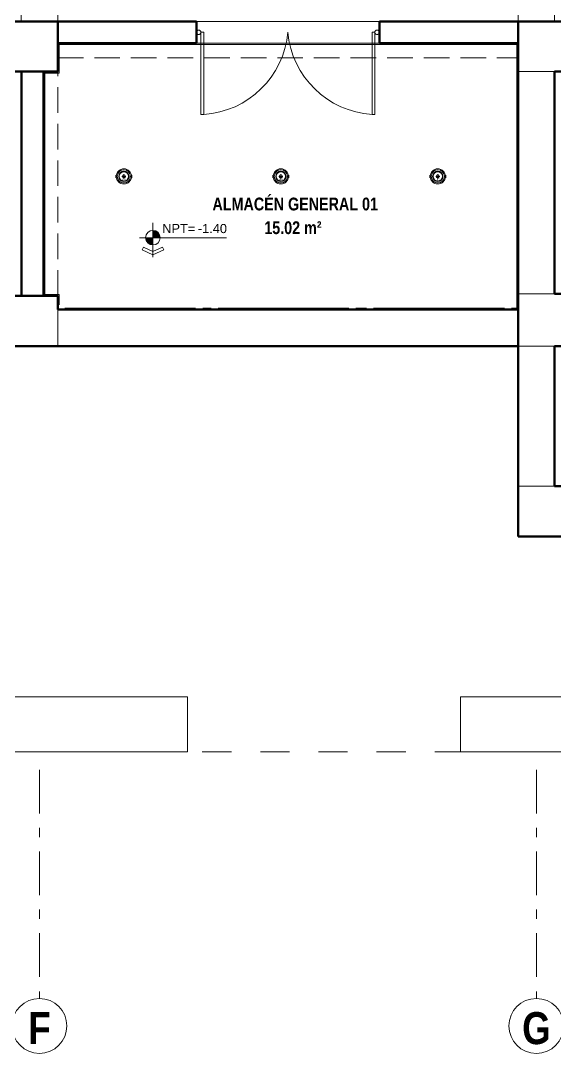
# Model space of a CAD drawing. Header units: metres. Extents: x -4 to 54.5, y -3.3 to 43.7.
# Drawn here: x 32.3 to 38.15, y -3.3 to 7.99 of the extents above; entities that cross this region are included whole.
import ezdxf

# ---------------------------------------------------------------- set-up
doc = ezdxf.new("R2010")
doc.units = ezdxf.units.M
for name, pattern in [('Dash', [0.635, 0.3175, -0.3175]), ('Dash Dot 3_16_', [0.79375, 0.47625, -0.15875, 0, -0.15875]), ('Dash_2_', [0.635, 0.3175, -0.3175]), ('Derribado', [0.4, 0.28, -0.12])]:
    doc.linetypes.add(name, pattern=pattern)
doc.layers.get('0').update_dxf_attribs({"color": 8})
for name, color, linetype, lineweight in [('A-AREA-IDEN', 8, 'Continuous', 9), ('A-DETL', 8, 'Continuous', 9), ('A-DOOR', 8, 'Continuous', 9), ('A-FLOR', 8, 'Continuous', 18), ('A-WALL', 8, 'Continuous', 9), ('C-PROP-LINE', 8, 'Continuous', 9), ('G-ANNO-DIMS', 8, 'Continuous', 9), ('I-WALL', 8, 'Continuous', 9), ('S-COLS', 8, 'Continuous', 9), ('S-FNDN', 8, 'Continuous', 9), ('S-GRID', 8, 'Continuous', 9), ('S-GRID-IDEN', 8, 'Continuous', 9)]:
    doc.layers.add(name, color=color, linetype=linetype, lineweight=lineweight)
doc.layers.add('IE-LUM-L-04B', color=5, linetype='Continuous', lineweight=18, true_color=0x126b94)
doc.styles.add('Arial Narrow_B_1', font='ARIALNB.TTF', dxfattribs={"height": 0.35})
doc.styles.add('Arial_5', font='arial.ttf', dxfattribs={"height": 0.1})
doc.styles.add('Arial_B_3', font='arialbd.ttf', dxfattribs={"width": 0.8, "height": 0.14})
doc.styles.add('EI_LUM_REGULAR', font='OpenSans-Regular.ttf')

# ---------------------------------------------------------------- blocks, each defined once
blk = doc.blocks.new('ARQ-P011PuertaEnmalladaTrenzada02Hojas - 2_0Mx2_425m-6088017-NIV_A_S01_SÓTANO 1')
at = {"layer": 'A-DOOR', "lineweight": 18}
for p, q in [((-0.95, 0), (-0.95, 0.899)), ((-0.92, 0.899), (-0.95, 0.899)), ((-0.92, 0), (-0.92, 0.899)), ((0.92, 0), (0.92, 0.899)), ((0.92, 0.899), (0.95, 0.899)), ((0.95, 0), (0.95, 0.899)), ((-0.95, 0), (-0.92, 0)), ((0.95, 0), (0.92, 0))]:
    blk.add_line(p, q, dxfattribs=at)
for centre, radius, start, end in [((-0.985, -0.088), 0.989, 5.1137, 86.2134), ((0.985, -0.088), 0.989, 93.7866, 174.8863), ((-0.975, 0), 0.025, 360, 180), ((-0.975, 0), 0.025, 145.3367, 180), ((-0.975, 0), 0.025, 180, 360), ((-0.975, 0), 0.025, 180, 214.6633), ((-0.975, 0), 0.025, 109.3015, 142.4111), ((-0.975, 0), 0.025, 75, 105), ((-0.975, 0), 0.025, 37.5889, 70.6985), ((-0.975, 0), 0.025, 0, 34.6633), ((-0.975, 0), 0.025, 325.3367, 0), ((0.975, 0), 0.025, 360, 180), ((0.975, 0), 0.025, 145.3367, 180), ((0.975, 0), 0.025, 109.3015, 142.4111), ((0.975, 0), 0.025, 75, 105), ((0.975, 0), 0.025, 37.5889, 70.6985), ((0.975, 0), 0.025, 360, 34.6633), ((-0.975, 0), 0.025, 217.5889, 250.6985), ((-0.975, 0), 0.025, 255, 285), ((-0.975, 0), 0.025, 289.3015, 322.4111), ((0.975, 0), 0.025, 180, 360), ((0.975, 0), 0.025, 180, 214.6633), ((0.975, 0), 0.025, 217.5889, 250.6985), ((0.975, 0), 0.025, 255, 288.5049), ((0.975, 0), 0.025, 289.3015, 322.4111), ((0.975, 0), 0.025, 325.3367, 360)]:
    blk.add_arc(centre, radius, start, end, dxfattribs=at)
blk = doc.blocks.new('Family - ___-3742183-NIV_A_S01_SÓTANO 1')
at = {"layer": 'C-PROP-LINE', "linetype": 'Dash_2_', "lineweight": 18}
blk.add_line((0, 0), (50, 0), dxfattribs=at)
blk = doc.blocks.new('Rejilla - F_gn02SimboloDeRejillaA-4957175-NIV_A_S01_SÓTANO 1')
at = {"layer": 'S-GRID-IDEN'}
blk.add_circle((0, 0), 0.003, dxfattribs=at)
blk = doc.blocks.new('Cotas de elevación - CotaEleVacíoNNpt-3697023-NIV_A_S01_SÓTANO 1')
at = {"layer": 'G-ANNO-DIMS'}
h = blk.add_hatch(color=256, dxfattribs=at)
edge = h.paths.add_edge_path()
edge.add_arc((0, 0.00214), 0.0008, 0, 90, ccw=False)
edge.add_line((0.0008, 0.00214), (0, 0.00214))
edge.add_line((0, 0.00214), (0, 0.00294))
h = blk.add_hatch(color=256, dxfattribs=at)
edge = h.paths.add_edge_path()
edge.add_arc((0, 0.00214), 0.0008, 0, 90, ccw=False)
edge.add_line((0.0008, 0.00214), (0, 0.00214))
edge.add_line((0, 0.00214), (0, 0.00294))
h = blk.add_hatch(color=256, dxfattribs=at)
edge = h.paths.add_edge_path()
edge.add_line((-0.0008, 0.00214), (0, 0.00214))
edge.add_line((0, 0.00214), (0, 0.00134))
edge.add_arc((0, 0.00214), 0.0008, 180, 270, ccw=False)
for p, q in [((0, 0.00214), (0, 0.00375)), ((0, 0.00294), (0, 0.00214)), ((0, 0.00214), (0, 0.00294)), ((0, 0.00214), (0, 0.00294)), ((0, 0.00294), (0, 0.00214)), ((0, 0.00214), (-0.00148, 0.00214)), ((-0.0008, 0.00214), (0, 0.00214)), ((0, 0.00214), (-0.0008, 0.00214)), ((-0.0008, 0.00214), (0, 0.00214)), ((0, 0.00214), (0.0008, 0.00214)), ((0, 0.00134), (0, 0.00214)), ((0, 0.00214), (0.0008, 0.00214)), ((0, 0.00214), (0.00803, 0.00214)), ((0, 0.00214), (0, 0)), ((-0.00118, 0.00082), (-0.00104, 0.00112)), ((0, 0.00027), (-0.00118, 0.00082)), ((0, 0.00063), (-0.00104, 0.00112)), ((0, 0.00063), (0.00104, 0.00112)), ((0, 0.00027), (0.00118, 0.00082)), ((0.00118, 0.00082), (0.00104, 0.00112))]:
    blk.add_line(p, q, dxfattribs=at)
for start, end in [(360, 180), (90, 180), (90, 180), (360, 90), (360, 90), (180, 360), (180, 270)]:
    blk.add_arc((0, 0.00214), 0.0008, start, end, dxfattribs=at)
blk = doc.blocks.new('Family - ___-5400166-NIV_A_S01_SÓTANO 1')
at = {"layer": 'C-PROP-LINE', "linetype": 'Dash', "lineweight": 13}
blk.add_line((0, 0), (50, 0), dxfattribs=at)
blk = doc.blocks.new('EI_LUM_L_04B')
at = {"color": 0, "lineweight": 9}
for p, q in [((-0.08715, 0.01411), (-0.08715, -0.01411)), ((-0.022908, 0), (0.022908, 0)), ((0, 0.022908), (0, -0.022908)), ((0.08715, 0.01411), (0.08715, -0.01411))]:
    blk.add_line(p, q, dxfattribs=at)
at = {"color": 0, "lineweight": 13}
for radius in [0.083, 0.05644]:
    blk.add_circle((0, 0), radius, dxfattribs=at)
at = {"color": 0, "lineweight": 9}
for radius in [0.07221, 0.05146, 0.0166]:
    blk.add_circle((0, 0), radius, dxfattribs=at)
at = {"color": 0, "lineweight": 9, "style": 'EI_LUM_REGULAR'}
blk.add_text('LED', height=0.0177753, dxfattribs=at).set_placement((-0.022462, -0.04316))
at = {"style": 'EI_LUM_REGULAR', "flags": 1}
for tag in ['ANCHO_CUERPO_MM', 'ALTURA_M', 'AMBIENTE', 'TIPO', 'ID', 'IP', 'GIRO_REFERENCIA', 'DESCRIPCION', 'POTENCIA_W', 'FLUJO_NOMINAL_LM', 'FLUJO_CALCULO_LM', 'MONTAJE', 'NUMERO_LOCAL', 'ESTADO', 'LARGO_CUERPO_MM', 'DIAMETRO_CUERPO_MM', 'REFERENCIA_DIMENSIONAL', 'PAGINA_PDF', 'NPT_M', 'FUENTE_XY']:
    blk.add_attdef(tag, (0, 0), '', height=0.025, dxfattribs=at)

msp = doc.modelspace()

# ---------------------------------------------------------------- linework, layer by layer
at = {"layer": 'A-DETL', "linetype": 'Derribado', "lineweight": 18}
for p, q in [((32.31, 7.985), (32.31, 10.865)), ((32.71, 10.865), (32.71, 7.985)), ((37.74, 10.865), (37.74, 7.985)), ((38.14, 7.985), (38.14, 10.865)), ((32.71, 7.985), (32.31, 7.985)), ((37.74, 7.985), (32.71, 7.985)), ((32.71, 7.985), (32.71, 7.585)), ((37.74, 7.585), (37.74, 7.985)), ((37.74, 7.985), (38.14, 7.985)), ((32.71, 7.585), (37.74, 7.585)), ((32.71, 7.435), (32.31, 7.435)), ((32.31, 7.435), (32.31, 4.985)), ((32.71, 4.985), (32.71, 7.435)), ((37.74, 7.435), (38.14, 7.435)), ((37.74, 5.005), (37.74, 7.435)), ((38.14, 7.435), (38.14, 5.005)), ((32.31, 4.985), (32.71, 4.985)), ((38.14, 5.005), (37.74, 5.005)), ((37.74, 4.835), (32.71, 4.835)), ((32.71, 4.835), (32.71, 4.435)), ((37.74, 4.435), (37.74, 4.835)), ((32.71, 4.435), (37.74, 4.435)), ((38.14, 4.435), (37.74, 4.435)), ((37.74, 4.435), (37.74, 2.905)), ((38.14, 2.905), (38.14, 4.435)), ((37.74, 2.905), (38.14, 2.905))]:
    msp.add_line(p, q, dxfattribs=at)
at = {"layer": 'A-FLOR', "lineweight": 9}
for p, q in [((37.725, 7.73), (32.725, 7.73)), ((32.725, 7.73), (32.725, 7.42)), ((37.725, 4.85), (37.725, 7.73)), ((32.725, 7.42), (32.57, 7.42)), ((32.57, 7.42), (32.57, 5)), ((32.57, 5), (32.725, 5)), ((32.725, 5), (32.725, 4.901)), ((32.725, 4.895), (32.725, 4.885)), ((32.788, 4.85), (34.217, 4.85)), ((34.294, 4.85), (34.385, 4.85)), ((34.462, 4.85), (35.891, 4.85)), ((35.968, 4.85), (36.085, 4.85)), ((36.162, 4.85), (37.591, 4.85)), ((37.668, 4.85), (37.725, 4.85))]:
    msp.add_line(p, q, dxfattribs=at)
at = {"layer": 'A-WALL', "lineweight": 50}
for p, q in [((37.74, 7.435), (37.74, 5.005)), ((38.14, 5.005), (38.14, 7.435)), ((37.74, 4.835), (32.71, 4.835)), ((37.74, 4.435), (37.74, 4.835)), ((32.71, 4.435), (37.74, 4.435)), ((37.74, 4.435), (37.74, 2.905)), ((38.14, 2.905), (38.14, 4.435))]:
    msp.add_line(p, q, dxfattribs=at)
at = {"layer": 'A-WALL', "lineweight": 5}
for p, q in [((38.14, 7.435), (37.74, 7.435)), ((37.74, 5.005), (38.14, 5.005)), ((32.71, 4.835), (32.71, 4.435)), ((38.14, 4.435), (37.74, 4.435)), ((37.74, 2.905), (38.14, 2.905))]:
    msp.add_line(p, q, dxfattribs=at)
at = {"layer": 'I-WALL', "lineweight": 50}
for p, q in [((34.225, 7.985), (32.71, 7.985)), ((32.71, 7.985), (32.71, 7.745)), ((34.225, 7.745), (34.225, 7.985)), ((37.74, 7.985), (36.225, 7.985)), ((36.225, 7.985), (36.225, 7.745)), ((37.74, 7.745), (37.74, 7.985)), ((32.71, 7.745), (34.225, 7.745)), ((36.225, 7.745), (37.74, 7.745)), ((32.555, 7.435), (32.315, 7.435)), ((32.315, 7.435), (32.315, 4.985)), ((32.555, 4.985), (32.555, 7.435)), ((32.315, 4.985), (32.555, 4.985))]:
    msp.add_line(p, q, dxfattribs=at)
at = {"layer": 'I-WALL'}
for p, q in [((34.225, 7.985), (36.225, 7.985)), ((36.225, 7.745), (34.225, 7.745))]:
    msp.add_line(p, q, dxfattribs=at)
at = {"layer": 'S-COLS', "lineweight": 50}
for p, q in [((32.71, 7.985), (32.16, 7.985)), ((32.71, 7.435), (32.71, 7.985)), ((38.29, 7.985), (37.74, 7.985)), ((37.74, 7.985), (37.74, 7.435)), ((32.16, 7.435), (32.71, 7.435)), ((38.14, 7.435), (38.29, 7.435)), ((32.71, 4.985), (32.16, 4.985)), ((32.71, 4.835), (32.71, 4.985)), ((37.74, 5.005), (37.74, 4.435)), ((38.29, 5.005), (38.14, 5.005)), ((32.16, 4.435), (32.71, 4.435)), ((38.14, 4.435), (38.29, 4.435)), ((37.74, 2.905), (37.74, 2.355)), ((38.29, 2.905), (38.14, 2.905)), ((37.74, 2.355), (38.29, 2.355))]:
    msp.add_line(p, q, dxfattribs=at)
at = {"layer": 'S-COLS', "lineweight": 5}
for p, q in [((37.74, 7.435), (38.14, 7.435)), ((38.14, 5.005), (37.74, 5.005)), ((32.71, 4.435), (32.71, 4.835)), ((37.74, 4.435), (38.14, 4.435)), ((38.14, 2.905), (37.74, 2.905))]:
    msp.add_line(p, q, dxfattribs=at)
at = {"layer": 'S-FNDN'}
for p, q in [((34.127, 0.6), (29.447, 0.6)), ((34.127, 0), (34.127, 0.6)), ((40.774, 0.6), (37.112, 0.6)), ((37.112, 0.6), (37.112, 0)), ((29.447, 0), (34.127, 0)), ((37.112, 0), (40.774, 0))]:
    msp.add_line(p, q, dxfattribs=at)
at = {"layer": 'S-GRID', "linetype": 'Dash Dot 3_16_'}
for p, q in [((32.51, -0.197), (32.51, -2.697)), ((37.94, -0.197), (37.94, -2.697))]:
    msp.add_line(p, q, dxfattribs=at)

# ---------------------------------------------------------------- block references
at = {"layer": 'A-DOOR', "lineweight": 18, "rotation": 180}
msp.add_blockref('ARQ-P011PuertaEnmalladaTrenzada02Hojas - 2_0Mx2_425m-6088017-NIV_A_S01_SÓTANO 1', (35.225, 7.865), dxfattribs=at)
at = {"layer": 'C-PROP-LINE', "linetype": 'Dash_2_', "lineweight": 18}
msp.add_blockref('Family - ___-3742183-NIV_A_S01_SÓTANO 1', (0, 0), dxfattribs=at)
at = {"layer": 'G-ANNO-DIMS', "xscale": 99.99999999999991, "yscale": 99.99999999999991, "zscale": 99.99999999999991}
msp.add_blockref('Cotas de elevación - CotaEleVacíoNNpt-3697023-NIV_A_S01_SÓTANO 1', (33.75, 5.406), dxfattribs=at)
at = {"layer": 'IE-LUM-L-04B'}
for p in [(33.433, 6.29), (35.148, 6.29), (36.863, 6.29)]:
    msp.add_blockref('EI_LUM_L_04B', p, dxfattribs=at)
at = {"layer": 'S-GRID-IDEN', "xscale": 99.99999999999991, "yscale": 99.99999999999991, "zscale": 99.99999999999991, "rotation": 180}
for p in [(32.51, -2.997), (37.94, -2.997)]:
    msp.add_blockref('Rejilla - F_gn02SimboloDeRejillaA-4957175-NIV_A_S01_SÓTANO 1', p, dxfattribs=at)

# ---------------------------------------------------------------- texts
at = {"layer": 'A-AREA-IDEN', "char_height": 0.14, "attachment_point": 1, "style": 'Arial_B_3'}
for s, insert, width in [('ALMACÉN GENERAL 01', (34.401, 6.058), 2.11645), ('15.02 m²', (34.967, 5.799), 0.74397)]:
    msp.add_mtext(s, dxfattribs=dict(at, insert=insert, width=width))
at = {"layer": 'S-GRID-IDEN', "char_height": 0.35, "attachment_point": 1, "style": 'Arial Narrow_B_1'}
for s, insert, width in [('\\fArial Narrow|b1|i0|c0|p34|;F', (32.388, -2.846), 0.30464), ('\\fArial Narrow|b1|i0|c0|p34|;G', (37.785, -2.846), 0.38481)]:
    msp.add_mtext(s, dxfattribs=dict(at, insert=insert, width=width))

# ---------------------------------------------------------------- next in the draw order: texts
at = {"layer": 'G-ANNO-DIMS', "insert": (33.852, 5.77), "char_height": 0.1, "width": 0.41688, "attachment_point": 1, "style": 'Arial_5', "bg_fill": 3, "box_fill_scale": 1.25, "bg_fill_color": 9, "bg_fill_true_color": 13158600, "bg_fill_transparency": 0}
msp.add_mtext('NPT=', dxfattribs=at)

# ---------------------------------------------------------------- next in the draw order: texts
at = {"layer": 'G-ANNO-DIMS', "insert": (34.241, 5.77), "char_height": 0.1, "width": 0.38076, "attachment_point": 1, "line_spacing_factor": 0.941778, "style": 'Arial_5', "bg_fill": 3, "box_fill_scale": 1.25, "bg_fill_color": 9, "bg_fill_true_color": 13158600, "bg_fill_transparency": 0}
msp.add_mtext('-1.40', dxfattribs=at)

# ---------------------------------------------------------------- next in the draw order: block references
at = {"layer": 'C-PROP-LINE', "linetype": 'Dash', "lineweight": 13}
msp.add_blockref('Family - ___-5400166-NIV_A_S01_SÓTANO 1', (0, 0), dxfattribs=at)

doc.saveas('drawing.dxf')
